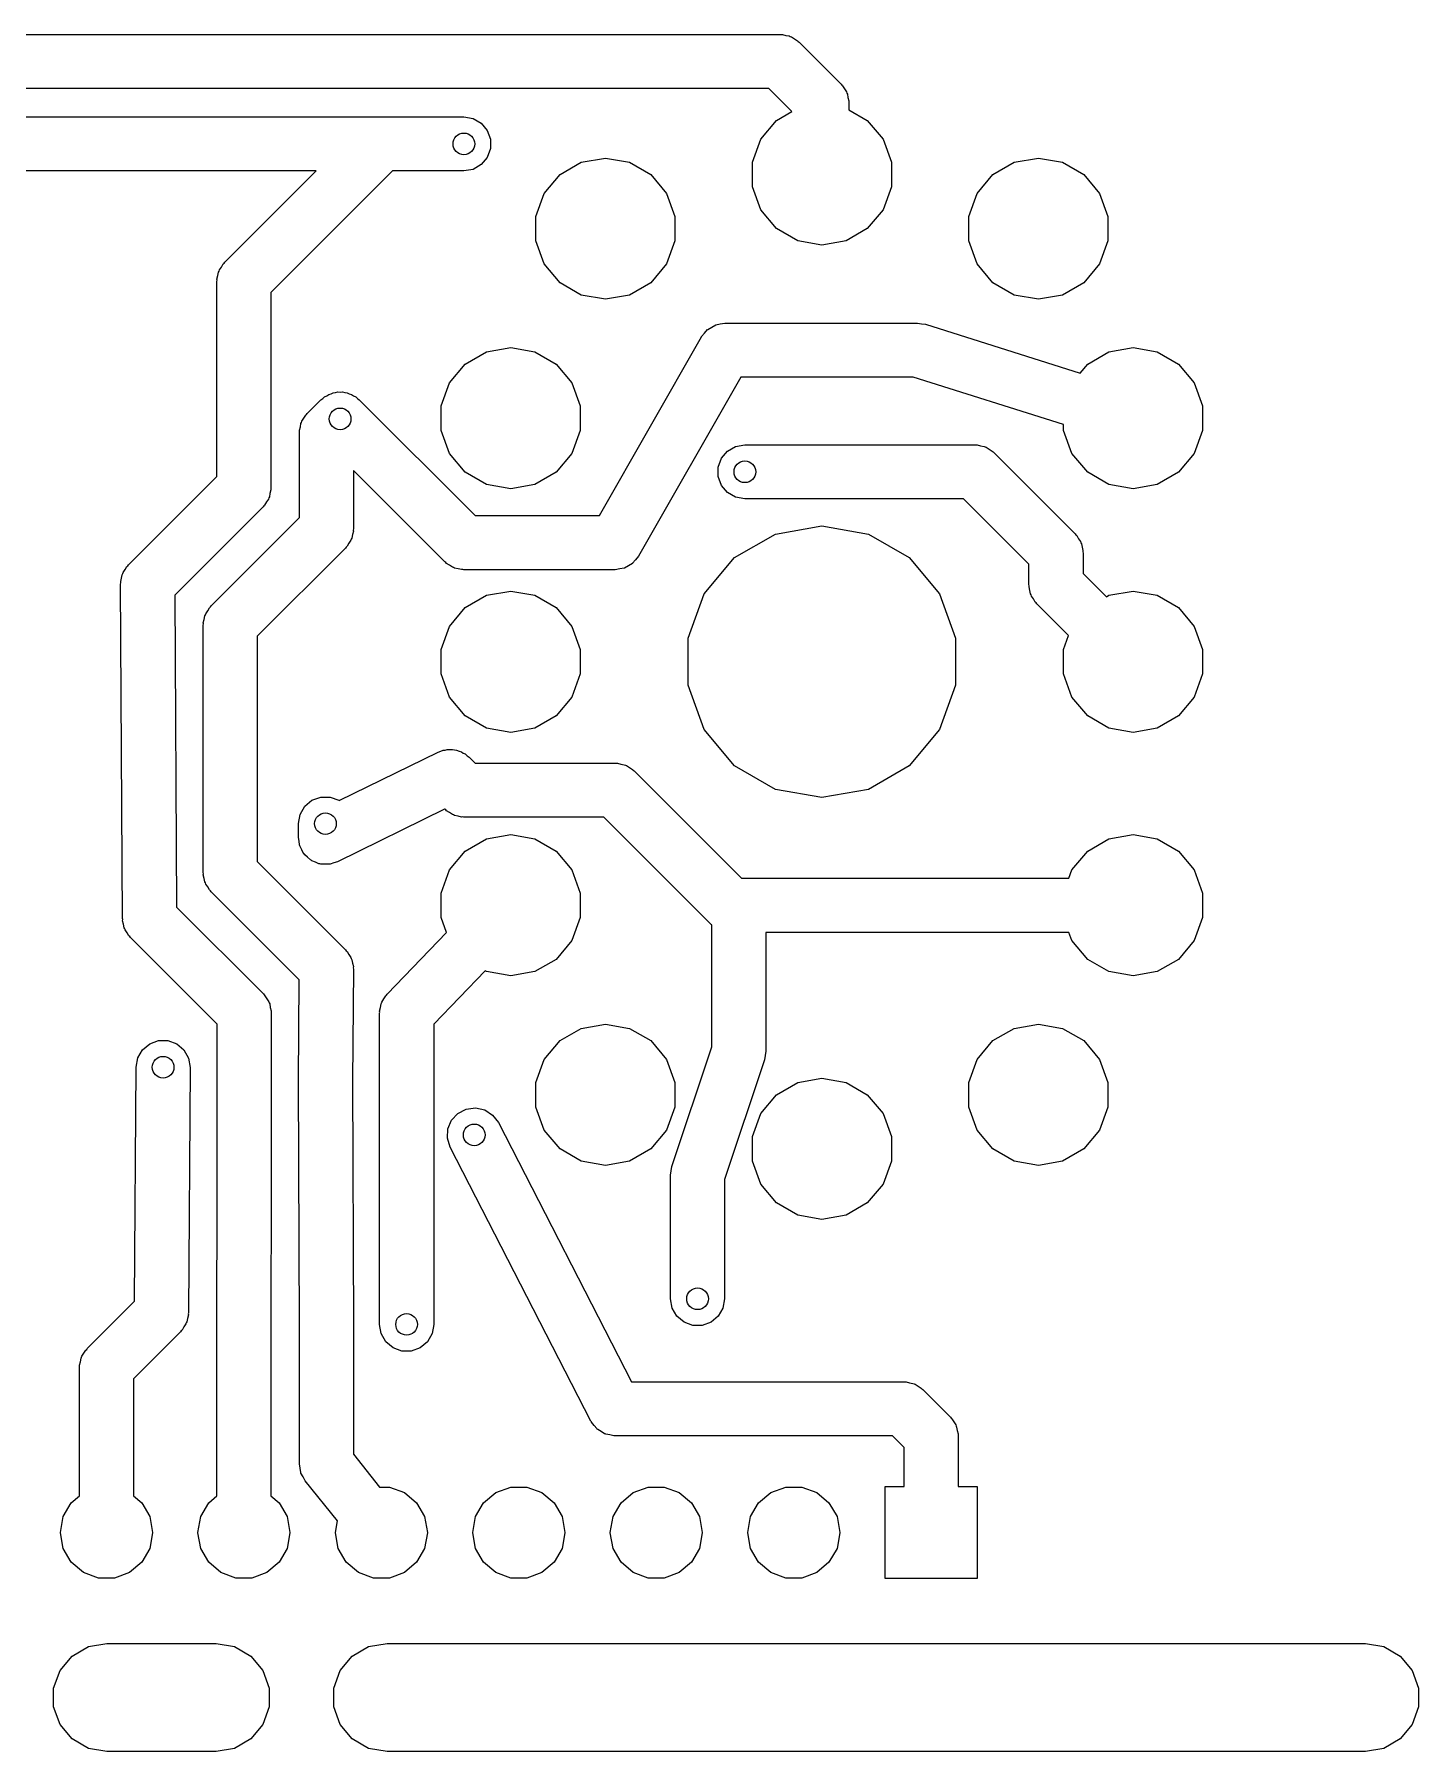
# Model space of a CAD drawing. Extents: x 135.5 to 183.1, y -141.5 to -46.5.
# Drawn here: x 156.45 to 182.03, y -78.26 to -46.54 of the extents above; entities that cross this region are included whole.
import ezdxf

# ---------------------------------------------------------------- set-up
doc = ezdxf.new("R2010")
doc.units = 0
doc.header["$MEASUREMENT"] = 0
doc.layers.add('BLACK', color=7, linetype='CONTINUOUS')

msp = doc.modelspace()

# ---------------------------------------------------------------- linework, layer by layer
at = {"layer": 'Black'}
for p, q in [((147.62, -46.536), (170.226, -46.536)), ((170.226, -46.536), (170.248, -46.5398)), ((170.248, -46.5398), (170.27, -46.5379)), ((170.27, -46.5379), (170.333, -46.5548)), ((170.333, -46.5548), (170.397, -46.5662)), ((170.397, -46.5662), (170.416, -46.5772)), ((170.416, -46.5772), (170.437, -46.5828)), ((170.437, -46.5828), (170.491, -46.6203)), ((170.491, -46.6203), (170.547, -46.653)), ((170.547, -46.653), (170.562, -46.6698)), ((170.562, -46.6698), (170.58, -46.6824)), ((170.58, -46.6824), (171.354, -47.4564)), ((170.019, -47.536), (147.827, -47.536)), ((170.445, -47.9623), (170.019, -47.536)), ((171.354, -47.4564), (171.366, -47.4745)), ((171.366, -47.4745), (171.383, -47.4886)), ((171.383, -47.4886), (171.416, -47.5452)), ((171.416, -47.5452), (171.453, -47.5987)), ((171.453, -47.5987), (171.459, -47.6199)), ((171.459, -47.6199), (171.47, -47.639)), ((171.47, -47.639), (171.481, -47.7033)), ((171.481, -47.7033), (171.498, -47.7664)), ((171.498, -47.7664), (171.496, -47.7883)), ((171.496, -47.7883), (171.5, -47.81)), ((171.5, -47.81), (171.5, -47.9307)), ((154.732, -48.06), (162.86, -48.06)), ((162.86, -48.06), (164.384, -48.06)), ((164.384, -48.06), (164.555, -48.0902)), ((164.555, -48.0902), (164.705, -48.177)), ((164.705, -48.177), (164.817, -48.31)), ((169.87, -48.4735), (170.161, -48.1263)), ((170.161, -48.1263), (170.445, -47.9623)), ((171.5, -47.9307), (171.839, -48.1263)), ((171.839, -48.1263), (172.13, -48.4735)), ((164.817, -48.31), (164.876, -48.4732)), ((164.876, -48.4732), (164.876, -48.6468)), ((169.715, -48.8994), (169.87, -48.4735)), ((172.13, -48.4735), (172.285, -48.8994)), ((164.817, -48.81), (164.705, -48.943)), ((164.876, -48.6468), (164.817, -48.81)), ((166.554, -48.8997), (167, -48.821)), ((167, -48.821), (167.446, -48.8997)), ((174.554, -48.8997), (175, -48.821)), ((175, -48.821), (175.446, -48.8997)), ((161.653, -49.06), (154.939, -49.06)), ((159.966, -50.7464), (161.653, -49.06)), ((163.067, -49.06), (160.82, -51.3071)), ((164.384, -49.06), (163.067, -49.06)), ((164.555, -49.0298), (164.384, -49.06)), ((164.705, -48.943), (164.555, -49.0298)), ((165.87, -49.4735), (166.161, -49.1263)), ((166.161, -49.1263), (166.554, -48.8997)), ((167.446, -48.8997), (167.839, -49.1263)), ((167.839, -49.1263), (168.13, -49.4735)), ((169.715, -49.3526), (169.715, -48.8994)), ((172.285, -48.8994), (172.285, -49.3526)), ((173.87, -49.4735), (174.161, -49.1263)), ((174.161, -49.1263), (174.554, -48.8997)), ((175.446, -48.8997), (175.839, -49.1263)), ((175.839, -49.1263), (176.13, -49.4735)), ((165.715, -49.8994), (165.87, -49.4735)), ((168.13, -49.4735), (168.285, -49.8994)), ((169.87, -49.7785), (169.715, -49.3526)), ((172.285, -49.3526), (172.13, -49.7785)), ((173.715, -49.8994), (173.87, -49.4735)), ((176.13, -49.4735), (176.285, -49.8994)), ((170.161, -50.1257), (169.87, -49.7785)), ((172.13, -49.7785), (171.839, -50.1257)), ((165.715, -50.3526), (165.715, -49.8994)), ((168.285, -49.8994), (168.285, -50.3526)), ((170.554, -50.3523), (170.161, -50.1257)), ((171.839, -50.1257), (171.446, -50.3523)), ((173.715, -50.3526), (173.715, -49.8994)), ((176.285, -49.8994), (176.285, -50.3526)), ((165.87, -50.7785), (165.715, -50.3526)), ((168.285, -50.3526), (168.13, -50.7785)), ((171, -50.431), (170.554, -50.3523)), ((171.446, -50.3523), (171, -50.431)), ((173.87, -50.7785), (173.715, -50.3526)), ((176.285, -50.3526), (176.13, -50.7785)), ((159.954, -50.7645), (159.966, -50.7464)), ((159.82, -51.1), (159.824, -51.0783)), ((159.822, -51.0564), (159.839, -50.9933)), ((159.824, -51.0783), (159.822, -51.0564)), ((159.839, -50.9933), (159.85, -50.929)), ((159.85, -50.929), (159.861, -50.9099)), ((159.861, -50.9099), (159.867, -50.8887)), ((159.867, -50.8887), (159.904, -50.8352)), ((159.904, -50.8352), (159.937, -50.7786)), ((159.937, -50.7786), (159.954, -50.7645)), ((166.161, -51.1257), (165.87, -50.7785)), ((168.13, -50.7785), (167.839, -51.1257)), ((174.161, -51.1257), (173.87, -50.7785)), ((176.13, -50.7785), (175.839, -51.1257)), ((159.82, -54.7029), (159.82, -51.1)), ((160.82, -51.3071), (160.82, -54.91)), ((166.554, -51.3523), (166.161, -51.1257)), ((167, -51.431), (166.554, -51.3523)), ((167.446, -51.3523), (167, -51.431)), ((167.839, -51.1257), (167.446, -51.3523)), ((174.554, -51.3523), (174.161, -51.1257)), ((175, -51.431), (174.554, -51.3523)), ((175.446, -51.3523), (175, -51.431)), ((175.839, -51.1257), (175.446, -51.3523)), ((168.832, -52.0543), (168.887, -51.9884)), ((168.887, -51.9884), (168.888, -51.9878)), ((168.888, -51.9878), (168.889, -51.987)), ((168.889, -51.987), (168.963, -51.9441)), ((168.963, -51.9441), (169.037, -51.9009)), ((169.037, -51.9009), (169.038, -51.9007)), ((169.038, -51.9007), (169.039, -51.9002)), ((169.039, -51.9002), (169.123, -51.8853)), ((169.123, -51.8853), (169.208, -51.87)), ((169.208, -51.87), (169.209, -51.8702)), ((169.209, -51.8702), (169.21, -51.87)), ((169.21, -51.87), (172.766, -51.87)), ((172.766, -51.87), (172.841, -51.8832)), ((172.841, -51.8832), (172.916, -51.8931)), ((172.916, -51.8931), (175.771, -52.7932)), ((164.804, -52.3997), (165.25, -52.321)), ((165.25, -52.321), (165.696, -52.3997)), ((166.888, -55.426), (168.776, -52.1219)), ((168.776, -52.1219), (168.777, -52.1211)), ((168.777, -52.12), (168.832, -52.0543)), ((168.777, -52.1211), (168.777, -52.12)), ((176.304, -52.3997), (176.75, -52.321)), ((176.75, -52.321), (177.196, -52.3997)), ((164.12, -52.9735), (164.411, -52.6263)), ((164.411, -52.6263), (164.804, -52.3997)), ((165.696, -52.3997), (166.089, -52.6263)), ((166.089, -52.6263), (166.38, -52.9735)), ((175.771, -52.7932), (175.911, -52.6263)), ((175.911, -52.6263), (176.304, -52.3997)), ((177.196, -52.3997), (177.589, -52.6263)), ((177.589, -52.6263), (177.88, -52.9735)), ((163.965, -53.3994), (164.12, -52.9735)), ((166.38, -52.9735), (166.535, -53.3994)), ((169.5, -52.87), (167.612, -56.1741)), ((172.689, -52.87), (169.5, -52.87)), ((175.465, -53.7451), (172.689, -52.87)), ((177.88, -52.9735), (178.035, -53.3994)), ((161.49, -53.5404), (161.744, -53.2864)), ((161.744, -53.2864), (161.78, -53.2614)), ((161.78, -53.2614), (161.811, -53.2304)), ((161.811, -53.2304), (161.851, -53.2119)), ((161.851, -53.2119), (161.887, -53.1868)), ((161.887, -53.1868), (161.929, -53.1755)), ((161.929, -53.1755), (161.969, -53.157)), ((161.969, -53.157), (162.012, -53.1532)), ((162.012, -53.1532), (162.054, -53.1419)), ((162.054, -53.1419), (162.098, -53.1457)), ((162.098, -53.1457), (162.142, -53.1419)), ((162.142, -53.1419), (162.184, -53.1532)), ((162.184, -53.1532), (162.227, -53.157)), ((162.227, -53.157), (162.267, -53.1755)), ((162.267, -53.1755), (162.309, -53.1868)), ((162.309, -53.1868), (162.345, -53.2119)), ((162.345, -53.2119), (162.385, -53.2304)), ((162.385, -53.2304), (162.416, -53.2614)), ((162.416, -53.2614), (162.452, -53.2864)), ((162.452, -53.2864), (164.591, -55.426)), ((161.428, -53.6292), (161.461, -53.5726)), ((161.461, -53.5726), (161.478, -53.5585)), ((161.478, -53.5585), (161.49, -53.5404)), ((163.965, -53.8526), (163.965, -53.3994)), ((166.535, -53.3994), (166.535, -53.8526)), ((178.035, -53.3994), (178.035, -53.8526)), ((161.344, -53.894), (161.348, -53.8723)), ((161.344, -55.4649), (161.344, -53.894)), ((161.346, -53.8504), (161.363, -53.7873)), ((161.348, -53.8723), (161.346, -53.8504)), ((161.363, -53.7873), (161.374, -53.723)), ((161.374, -53.723), (161.385, -53.7039)), ((161.385, -53.7039), (161.391, -53.6827)), ((161.391, -53.6827), (161.428, -53.6292)), ((164.12, -54.2785), (163.965, -53.8526)), ((166.535, -53.8526), (166.38, -54.2785)), ((175.465, -53.8526), (175.465, -53.7451)), ((175.62, -54.2785), (175.465, -53.8526)), ((178.035, -53.8526), (177.88, -54.2785)), ((169.143, -54.368), (169.255, -54.235)), ((169.255, -54.235), (169.405, -54.1482)), ((169.405, -54.1482), (169.576, -54.118)), ((169.576, -54.118), (173.826, -54.118)), ((173.826, -54.118), (173.848, -54.1218)), ((173.848, -54.1218), (173.87, -54.1199)), ((173.87, -54.1199), (173.933, -54.1368)), ((173.933, -54.1368), (173.997, -54.1482)), ((173.997, -54.1482), (174.016, -54.1592)), ((174.016, -54.1592), (174.037, -54.1648)), ((174.037, -54.1648), (174.091, -54.2023)), ((174.091, -54.2023), (174.147, -54.235)), ((174.147, -54.235), (174.162, -54.2518)), ((164.411, -54.6257), (164.12, -54.2785)), ((166.38, -54.2785), (166.089, -54.6257)), ((169.084, -54.5312), (169.143, -54.368)), ((169.084, -54.7048), (169.084, -54.5312)), ((174.162, -54.2518), (174.18, -54.2644)), ((174.18, -54.2644), (175.68, -55.7644)), ((175.911, -54.6257), (175.62, -54.2785)), ((177.88, -54.2785), (177.589, -54.6257)), ((158.188, -56.3344), (159.82, -54.7029)), ((164.03, -56.2796), (162.344, -54.5931)), ((162.344, -54.5931), (162.344, -55.672)), ((164.804, -54.8523), (164.411, -54.6257)), ((165.25, -54.931), (164.804, -54.8523)), ((165.696, -54.8523), (165.25, -54.931)), ((166.089, -54.6257), (165.696, -54.8523)), ((169.143, -54.868), (169.084, -54.7048)), ((169.255, -55.001), (169.143, -54.868)), ((176.304, -54.8523), (175.911, -54.6257)), ((176.75, -54.931), (176.304, -54.8523)), ((177.196, -54.8523), (176.75, -54.931)), ((177.589, -54.6257), (177.196, -54.8523)), ((160.736, -55.1748), (160.703, -55.2314)), ((160.773, -55.1213), (160.736, -55.1748)), ((160.779, -55.1001), (160.773, -55.1213)), ((160.79, -55.081), (160.779, -55.1001)), ((160.801, -55.0167), (160.79, -55.081)), ((160.818, -54.9536), (160.801, -55.0167)), ((160.82, -54.91), (160.816, -54.9317)), ((160.816, -54.9317), (160.818, -54.9536)), ((169.405, -55.0878), (169.255, -55.001)), ((169.576, -55.118), (169.405, -55.0878)), ((173.619, -55.118), (169.576, -55.118)), ((174.826, -56.3251), (173.619, -55.118)), ((160.674, -55.2636), (159.043, -56.894)), ((159.712, -57.0964), (161.344, -55.4649)), ((160.686, -55.2455), (160.674, -55.2636)), ((160.703, -55.2314), (160.686, -55.2455)), ((164.591, -55.426), (166.888, -55.426)), ((162.325, -55.7787), (162.314, -55.843)), ((162.342, -55.7156), (162.325, -55.7787)), ((162.344, -55.672), (162.34, -55.6937)), ((162.34, -55.6937), (162.342, -55.7156)), ((169.387, -56.2036), (170.142, -55.7678)), ((170.142, -55.7678), (171, -55.6165)), ((171, -55.6165), (171.858, -55.7678)), ((171.858, -55.7678), (172.613, -56.2036)), ((175.68, -55.7644), (175.692, -55.7825)), ((175.692, -55.7825), (175.709, -55.7966)), ((175.709, -55.7966), (175.742, -55.8532)), ((162.198, -56.0256), (160.566, -57.6571)), ((162.21, -56.0075), (162.198, -56.0256)), ((162.227, -55.9934), (162.21, -56.0075)), ((162.26, -55.9368), (162.227, -55.9934)), ((162.297, -55.8833), (162.26, -55.9368)), ((162.303, -55.8621), (162.297, -55.8833)), ((162.314, -55.843), (162.303, -55.8621)), ((175.742, -55.8532), (175.779, -55.9067)), ((175.779, -55.9067), (175.785, -55.9279)), ((175.785, -55.9279), (175.796, -55.947)), ((175.796, -55.947), (175.807, -56.0113)), ((175.807, -56.0113), (175.824, -56.0744)), ((175.824, -56.0744), (175.822, -56.0963)), ((175.822, -56.0963), (175.826, -56.118)), ((175.826, -56.118), (175.826, -56.4949)), ((158.089, -56.4767), (158.126, -56.4243)), ((158.126, -56.4243), (158.157, -56.3687)), ((158.157, -56.3687), (158.175, -56.3536)), ((158.175, -56.3536), (158.188, -56.3344)), ((164.048, -56.2922), (164.03, -56.2796)), ((164.063, -56.309), (164.048, -56.2922)), ((164.119, -56.3417), (164.063, -56.309)), ((164.173, -56.3792), (164.119, -56.3417)), ((164.194, -56.3848), (164.173, -56.3792)), ((164.213, -56.3958), (164.194, -56.3848)), ((164.277, -56.4072), (164.213, -56.3958)), ((164.34, -56.4241), (164.277, -56.4072)), ((164.362, -56.4222), (164.34, -56.4241)), ((164.384, -56.426), (164.362, -56.4222)), ((167.178, -56.426), (164.384, -56.426)), ((167.179, -56.4258), (167.178, -56.426)), ((167.18, -56.426), (167.179, -56.4258)), ((167.265, -56.4107), (167.18, -56.426)), ((167.349, -56.3958), (167.265, -56.4107)), ((167.35, -56.3953), (167.349, -56.3958)), ((167.351, -56.3951), (167.35, -56.3953)), ((167.425, -56.3519), (167.351, -56.3951)), ((167.499, -56.309), (167.425, -56.3519)), ((167.5, -56.3082), (167.499, -56.309)), ((167.501, -56.3076), (167.5, -56.3082)), ((167.556, -56.2417), (167.501, -56.3076)), ((167.611, -56.176), (167.556, -56.2417)), ((167.612, -56.1741), (167.611, -56.1749)), ((167.611, -56.1749), (167.611, -56.176)), ((168.827, -56.8712), (169.387, -56.2036)), ((172.613, -56.2036), (173.173, -56.8712)), ((174.826, -56.702), (174.826, -56.3251)), ((158.042, -56.6908), (158.046, -56.6677)), ((158.076, -62.8708), (158.042, -56.6908)), ((158.044, -56.6444), (158.06, -56.5826)), ((158.046, -56.6677), (158.044, -56.6444)), ((158.06, -56.5826), (158.071, -56.5196)), ((158.071, -56.5196), (158.083, -56.4993)), ((158.083, -56.4993), (158.089, -56.4767)), ((174.83, -56.7237), (174.826, -56.702)), ((174.828, -56.7456), (174.83, -56.7237)), ((174.845, -56.8087), (174.828, -56.7456)), ((175.826, -56.4949), (176.257, -56.9264)), ((159.043, -56.894), (159.075, -62.6598)), ((159.7, -57.1145), (159.712, -57.0964)), ((164.411, -57.1263), (164.804, -56.8997)), ((164.804, -56.8997), (165.25, -56.821)), ((165.25, -56.821), (165.696, -56.8997)), ((165.696, -56.8997), (166.089, -57.1263)), ((168.529, -57.6902), (168.827, -56.8712)), ((173.173, -56.8712), (173.471, -57.6902)), ((174.856, -56.873), (174.845, -56.8087)), ((174.867, -56.8921), (174.856, -56.873)), ((174.873, -56.9133), (174.867, -56.8921)), ((174.91, -56.9668), (174.873, -56.9133)), ((174.943, -57.0234), (174.91, -56.9668)), ((174.96, -57.0375), (174.943, -57.0234)), ((174.972, -57.0556), (174.96, -57.0375)), ((175.559, -57.6417), (174.972, -57.0556)), ((176.257, -56.9264), (176.304, -56.8997)), ((176.304, -56.8997), (176.75, -56.821)), ((176.75, -56.821), (177.196, -56.8997)), ((177.196, -56.8997), (177.589, -57.1263)), ((159.568, -57.4064), (159.585, -57.3433)), ((159.57, -57.4283), (159.568, -57.4064)), ((159.585, -57.3433), (159.596, -57.279)), ((159.596, -57.279), (159.607, -57.2599)), ((159.607, -57.2599), (159.613, -57.2387)), ((159.613, -57.2387), (159.65, -57.1852)), ((159.65, -57.1852), (159.683, -57.1286)), ((159.683, -57.1286), (159.7, -57.1145)), ((164.12, -57.4735), (164.411, -57.1263)), ((166.089, -57.1263), (166.38, -57.4735)), ((177.589, -57.1263), (177.88, -57.4735)), ((159.566, -57.45), (159.57, -57.4283)), ((159.566, -62.022), (159.566, -57.45)), ((160.566, -57.6571), (160.566, -61.8149)), ((163.965, -57.8994), (164.12, -57.4735)), ((166.38, -57.4735), (166.535, -57.8994)), ((168.529, -58.5618), (168.529, -57.6902)), ((173.471, -57.6902), (173.471, -58.5618)), ((175.465, -57.8994), (175.559, -57.6417)), ((177.88, -57.4735), (178.035, -57.8994)), ((163.965, -58.3526), (163.965, -57.8994)), ((166.535, -57.8994), (166.535, -58.3526)), ((175.465, -58.3526), (175.465, -57.8994)), ((178.035, -57.8994), (178.035, -58.3526)), ((164.12, -58.7785), (163.965, -58.3526)), ((166.535, -58.3526), (166.38, -58.7785)), ((175.62, -58.7785), (175.465, -58.3526)), ((178.035, -58.3526), (177.88, -58.7785)), ((168.827, -59.3808), (168.529, -58.5618)), ((173.471, -58.5618), (173.173, -59.3808)), ((164.411, -59.1257), (164.12, -58.7785)), ((166.38, -58.7785), (166.089, -59.1257)), ((175.911, -59.1257), (175.62, -58.7785)), ((177.88, -58.7785), (177.589, -59.1257)), ((164.804, -59.3523), (164.411, -59.1257)), ((166.089, -59.1257), (165.696, -59.3523)), ((176.304, -59.3523), (175.911, -59.1257)), ((177.589, -59.1257), (177.196, -59.3523)), ((165.25, -59.431), (164.804, -59.3523)), ((165.696, -59.3523), (165.25, -59.431)), ((169.387, -60.0484), (168.827, -59.3808)), ((173.173, -59.3808), (172.613, -60.0484)), ((176.75, -59.431), (176.304, -59.3523)), ((177.196, -59.3523), (176.75, -59.431)), ((162.082, -60.69), (163.91, -59.7949)), ((163.91, -59.7949), (163.957, -59.7815)), ((163.957, -59.7815), (164.001, -59.761)), ((164.001, -59.761), (164.039, -59.7576)), ((164.039, -59.7576), (164.077, -59.7468)), ((164.077, -59.7468), (164.125, -59.7501)), ((164.125, -59.7501), (164.174, -59.7459)), ((164.174, -59.7459), (164.211, -59.756)), ((164.211, -59.756), (164.25, -59.7587)), ((164.25, -59.7587), (164.295, -59.7783)), ((164.295, -59.7783), (164.341, -59.7908)), ((164.341, -59.7908), (164.373, -59.8132)), ((164.373, -59.8132), (164.409, -59.8291)), ((164.409, -59.8291), (164.444, -59.8627)), ((164.444, -59.8627), (164.484, -59.8904)), ((164.484, -59.8904), (164.591, -59.998)), ((164.591, -59.998), (167.178, -59.998)), ((167.178, -59.998), (167.2, -60.0018)), ((167.2, -60.0018), (167.222, -59.9999)), ((167.222, -59.9999), (167.285, -60.0168)), ((167.285, -60.0168), (167.349, -60.0282)), ((167.349, -60.0282), (167.368, -60.0392)), ((167.368, -60.0392), (167.389, -60.0448)), ((167.389, -60.0448), (167.443, -60.0823)), ((167.443, -60.0823), (167.499, -60.115)), ((167.499, -60.115), (167.514, -60.1318)), ((167.514, -60.1318), (167.532, -60.1444)), ((167.532, -60.1444), (169.513, -62.126)), ((170.142, -60.4842), (169.387, -60.0484)), ((172.613, -60.0484), (171.858, -60.4842)), ((171, -60.6355), (170.142, -60.4842)), ((171.858, -60.4842), (171, -60.6355)), ((161.356, -60.947), (161.443, -60.7966)), ((161.443, -60.7966), (161.576, -60.685)), ((161.576, -60.685), (161.739, -60.6256)), ((161.739, -60.6256), (161.913, -60.6256)), ((161.913, -60.6256), (162.076, -60.685)), ((164.029, -60.8501), (162.046, -61.8211)), ((162.076, -60.685), (162.082, -60.69)), ((164.03, -60.8516), (164.029, -60.8501)), ((164.048, -60.8642), (164.03, -60.8516)), ((164.063, -60.881), (164.048, -60.8642)), ((164.119, -60.9137), (164.063, -60.881)), ((164.173, -60.9512), (164.119, -60.9137)), ((161.326, -61.118), (161.356, -60.947)), ((161.326, -61.372), (161.326, -61.118)), ((164.194, -60.9568), (164.173, -60.9512)), ((164.213, -60.9678), (164.194, -60.9568)), ((164.277, -60.9792), (164.213, -60.9678)), ((164.34, -60.9961), (164.277, -60.9792)), ((164.362, -60.9942), (164.34, -60.9961)), ((164.384, -60.998), (164.362, -60.9942)), ((166.971, -60.998), (164.384, -60.998)), ((168.952, -62.9796), (166.971, -60.998)), ((161.338, -61.4409), (161.326, -61.372)), ((161.346, -61.5105), (161.338, -61.4409)), ((161.353, -61.526), (161.346, -61.5105)), ((161.356, -61.543), (161.353, -61.526)), ((161.391, -61.6036), (161.356, -61.543)), ((164.411, -61.6263), (164.804, -61.3997)), ((164.804, -61.3997), (165.25, -61.321)), ((165.25, -61.321), (165.696, -61.3997)), ((165.696, -61.3997), (166.089, -61.6263)), ((175.911, -61.6263), (176.304, -61.3997)), ((176.304, -61.3997), (176.75, -61.321)), ((176.75, -61.321), (177.196, -61.3997)), ((177.196, -61.3997), (177.589, -61.6263)), ((160.566, -61.8149), (162.198, -63.4464)), ((161.422, -61.6665), (161.391, -61.6036)), ((161.434, -61.6785), (161.422, -61.6665)), ((161.443, -61.6934), (161.434, -61.6785)), ((161.497, -61.7384), (161.443, -61.6934)), ((161.547, -61.7869), (161.497, -61.7384)), ((161.563, -61.7939), (161.547, -61.7869)), ((161.576, -61.805), (161.563, -61.7939)), ((161.642, -61.829), (161.576, -61.805)), ((161.706, -61.8573), (161.642, -61.829)), ((161.723, -61.8585), (161.706, -61.8573)), ((161.739, -61.8644), (161.723, -61.8585)), ((161.809, -61.8644), (161.739, -61.8644)), ((161.879, -61.8692), (161.809, -61.8644)), ((161.896, -61.8644), (161.879, -61.8692)), ((161.913, -61.8644), (161.896, -61.8644)), ((161.979, -61.8405), (161.913, -61.8644)), ((162.046, -61.8211), (161.979, -61.8405)), ((164.12, -61.9735), (164.411, -61.6263)), ((166.089, -61.6263), (166.38, -61.9735)), ((175.62, -61.9735), (175.911, -61.6263)), ((177.589, -61.6263), (177.88, -61.9735)), ((159.57, -62.0437), (159.566, -62.022)), ((159.568, -62.0656), (159.57, -62.0437)), ((159.585, -62.1287), (159.568, -62.0656)), ((159.596, -62.193), (159.585, -62.1287)), ((163.965, -62.3994), (164.12, -61.9735)), ((166.38, -61.9735), (166.535, -62.3994)), ((169.513, -62.126), (175.564, -62.126)), ((175.564, -62.126), (175.62, -61.9735)), ((177.88, -61.9735), (178.035, -62.3994)), ((159.607, -62.2121), (159.596, -62.193)), ((159.613, -62.2333), (159.607, -62.2121)), ((159.65, -62.2868), (159.613, -62.2333)), ((159.683, -62.3434), (159.65, -62.2868)), ((159.7, -62.3575), (159.683, -62.3434)), ((159.712, -62.3756), (159.7, -62.3575)), ((161.342, -64.0053), (159.712, -62.3756)), ((163.965, -62.8526), (163.965, -62.3994)), ((166.535, -62.3994), (166.535, -62.8526)), ((178.035, -62.3994), (178.035, -62.8526)), ((159.075, -62.6598), (160.68, -64.2644)), ((158.08, -62.891), (158.076, -62.8708)), ((158.078, -62.9116), (158.08, -62.891)), ((158.095, -62.976), (158.078, -62.9116)), ((158.107, -63.0416), (158.095, -62.976)), ((158.118, -63.0594), (158.107, -63.0416)), ((158.123, -63.0793), (158.118, -63.0594)), ((158.161, -63.1339), (158.123, -63.0793)), ((158.195, -63.1915), (158.161, -63.1339)), ((162.966, -64.2706), (164.066, -63.1317)), ((164.066, -63.1317), (163.965, -62.8526)), ((166.535, -62.8526), (166.38, -63.2785)), ((168.964, -62.9876), (168.952, -62.9796)), ((168.964, -65.2429), (168.964, -62.9876)), ((175.564, -63.126), (169.964, -63.126)), ((169.964, -63.126), (169.964, -65.324)), ((175.62, -63.2785), (175.564, -63.126)), ((178.035, -62.8526), (177.88, -63.2785)), ((158.211, -63.2047), (158.195, -63.1915)), ((158.222, -63.2216), (158.211, -63.2047)), ((159.826, -64.825), (158.222, -63.2216)), ((162.198, -63.4464), (162.211, -63.4663)), ((166.38, -63.2785), (166.089, -63.6257)), ((175.911, -63.6257), (175.62, -63.2785)), ((177.88, -63.2785), (177.589, -63.6257)), ((162.211, -63.4663), (162.23, -63.482)), ((162.23, -63.482), (162.261, -63.5369)), ((162.261, -63.5369), (162.297, -63.5887)), ((162.297, -63.5887), (162.303, -63.612)), ((162.303, -63.612), (162.315, -63.6331)), ((162.315, -63.6331), (162.326, -63.6954)), ((162.326, -63.6954), (162.342, -63.7564)), ((162.342, -63.7564), (162.34, -63.7805)), ((166.089, -63.6257), (165.696, -63.8523)), ((176.304, -63.8523), (175.911, -63.6257)), ((177.589, -63.6257), (177.196, -63.8523)), ((161.326, -65.8636), (161.342, -64.0053)), ((162.344, -63.8044), (162.326, -65.8692)), ((162.34, -63.7805), (162.344, -63.8044)), ((164.776, -63.8364), (163.826, -64.82)), ((164.804, -63.8523), (164.776, -63.8364)), ((165.25, -63.931), (164.804, -63.8523)), ((165.696, -63.8523), (165.25, -63.931)), ((176.75, -63.931), (176.304, -63.8523)), ((177.196, -63.8523), (176.75, -63.931)), ((160.68, -64.2644), (160.692, -64.2826)), ((160.692, -64.2826), (160.709, -64.2968)), ((160.709, -64.2968), (160.742, -64.3533)), ((160.742, -64.3533), (160.779, -64.4067)), ((162.869, -64.4146), (162.908, -64.3569)), ((162.908, -64.3569), (162.943, -64.2966)), ((162.943, -64.2966), (162.956, -64.2853)), ((162.956, -64.2853), (162.966, -64.2706)), ((160.779, -64.4067), (160.785, -64.4281)), ((160.785, -64.4281), (160.796, -64.4473)), ((160.796, -64.4473), (160.807, -64.5115)), ((160.807, -64.5115), (160.824, -64.5744)), ((160.826, -64.6183), (160.82, -73.5379)), ((160.824, -64.5744), (160.822, -64.5965)), ((160.822, -64.5965), (160.826, -64.6183)), ((162.826, -64.618), (162.829, -64.6006)), ((162.826, -67.868), (162.826, -64.618)), ((162.827, -64.5831), (162.844, -64.5155)), ((162.829, -64.6006), (162.827, -64.5831)), ((162.844, -64.5155), (162.856, -64.447)), ((162.856, -64.447), (162.865, -64.4317)), ((162.865, -64.4317), (162.869, -64.4146)), ((159.82, -73.5372), (159.826, -64.825)), ((163.826, -64.82), (163.826, -67.868)), ((166.161, -65.1263), (166.554, -64.8997)), ((166.554, -64.8997), (167, -64.821)), ((167, -64.821), (167.446, -64.8997)), ((167.446, -64.8997), (167.839, -65.1263)), ((174.161, -65.1263), (174.554, -64.8997)), ((174.554, -64.8997), (175, -64.821)), ((175, -64.821), (175.446, -64.8997)), ((175.446, -64.8997), (175.839, -65.1263)), ((158.357, -65.4439), (158.445, -65.2941)), ((158.445, -65.2941), (158.579, -65.1833)), ((158.579, -65.1833), (158.742, -65.125)), ((158.742, -65.125), (158.916, -65.1262)), ((158.916, -65.1262), (159.079, -65.1867)), ((159.079, -65.1867), (159.211, -65.2991)), ((159.211, -65.2991), (159.297, -65.4501)), ((165.87, -65.4735), (166.161, -65.1263)), ((167.839, -65.1263), (168.13, -65.4735)), ((168.228, -67.4519), (168.964, -65.2429)), ((169.964, -65.324), (169.95, -65.4029)), ((173.87, -65.4735), (174.161, -65.1263)), ((175.839, -65.1263), (176.13, -65.4735)), ((158.297, -69.9415), (158.326, -65.6147)), ((158.326, -65.6147), (158.357, -65.4439)), ((159.326, -65.6213), (159.296, -70.1533)), ((159.297, -65.4501), (159.326, -65.6213)), ((165.715, -65.8994), (165.87, -65.4735)), ((168.13, -65.4735), (168.285, -65.8994)), ((169.938, -65.4821), (169.202, -67.6911)), ((169.95, -65.4029), (169.938, -65.4821)), ((173.715, -65.8994), (173.87, -65.4735)), ((176.13, -65.4735), (176.285, -65.8994)), ((161.327, -65.8668), (161.326, -65.8636)), ((161.326, -65.87), (161.327, -65.8668)), ((161.344, -70.405), (161.326, -65.87)), ((162.326, -65.8692), (162.344, -70.402)), ((165.715, -66.3526), (165.715, -65.8994)), ((168.285, -65.8994), (168.285, -66.3526)), ((170.161, -66.1263), (170.554, -65.8997)), ((170.554, -65.8997), (171, -65.821)), ((171, -65.821), (171.446, -65.8997)), ((171.446, -65.8997), (171.839, -66.1263)), ((173.715, -66.3526), (173.715, -65.8994)), ((176.285, -65.8994), (176.285, -66.3526)), ((169.87, -66.4735), (170.161, -66.1263)), ((171.839, -66.1263), (172.13, -66.4735)), ((164.088, -66.7573), (164.156, -66.5972)), ((164.156, -66.5972), (164.274, -66.4698)), ((164.274, -66.4698), (164.428, -66.3904)), ((164.428, -66.3904), (164.6, -66.3686)), ((164.6, -66.3686), (164.77, -66.407)), ((164.77, -66.407), (164.916, -66.5011)), ((164.916, -66.5011), (165.021, -66.6393)), ((165.87, -66.7785), (165.715, -66.3526)), ((168.285, -66.3526), (168.13, -66.7785)), ((169.715, -66.8994), (169.87, -66.4735)), ((172.13, -66.4735), (172.285, -66.8994)), ((173.87, -66.7785), (173.715, -66.3526)), ((176.285, -66.3526), (176.13, -66.7785)), ((164.08, -66.9308), (164.088, -66.7573)), ((164.131, -67.0967), (164.08, -66.9308)), ((165.021, -66.6393), (167.483, -71.428)), ((166.161, -67.1257), (165.87, -66.7785)), ((168.13, -66.7785), (167.839, -67.1257)), ((169.715, -67.3526), (169.715, -66.8994)), ((172.285, -66.8994), (172.285, -67.3526)), ((174.161, -67.1257), (173.87, -66.7785)), ((176.13, -66.7785), (175.839, -67.1257)), ((166.733, -72.1567), (164.131, -67.0967)), ((166.554, -67.3523), (166.161, -67.1257)), ((167.839, -67.1257), (167.446, -67.3523)), ((174.554, -67.3523), (174.161, -67.1257)), ((175.839, -67.1257), (175.446, -67.3523)), ((167, -67.431), (166.554, -67.3523)), ((167.446, -67.3523), (167, -67.431)), ((168.202, -67.61), (168.216, -67.5311)), ((168.216, -67.5311), (168.228, -67.4519)), ((169.87, -67.7785), (169.715, -67.3526)), ((172.285, -67.3526), (172.13, -67.7785)), ((175, -67.431), (174.554, -67.3523)), ((175.446, -67.3523), (175, -67.431)), ((162.826, -70.368), (162.826, -67.868)), ((163.826, -67.868), (163.826, -70.368)), ((168.202, -69.896), (168.202, -67.61)), ((169.202, -67.6911), (169.202, -69.896)), ((170.161, -68.1257), (169.87, -67.7785)), ((172.13, -67.7785), (171.839, -68.1257)), ((170.554, -68.3523), (170.161, -68.1257)), ((171.839, -68.1257), (171.446, -68.3523)), ((171, -68.431), (170.554, -68.3523)), ((171.446, -68.3523), (171, -68.431)), ((157.426, -70.8124), (158.297, -69.9415)), ((168.232, -70.067), (168.202, -69.896)), ((168.319, -70.2174), (168.232, -70.067)), ((169.172, -70.067), (169.085, -70.2174)), ((169.202, -69.896), (169.172, -70.067)), ((159.211, -70.4162), (159.177, -70.4739)), ((159.249, -70.3613), (159.211, -70.4162)), ((159.254, -70.3417), (159.249, -70.3613)), ((159.265, -70.3241), (159.254, -70.3417)), ((159.277, -70.2583), (159.265, -70.3241)), ((159.294, -70.1936), (159.277, -70.2583)), ((159.296, -70.1533), (159.292, -70.1733)), ((159.292, -70.1733), (159.294, -70.1936)), ((161.344, -72.944), (161.344, -70.405)), ((162.344, -70.402), (162.344, -70.403)), ((162.344, -70.403), (162.344, -70.404)), ((162.344, -70.404), (162.344, -72.7686)), ((162.856, -70.539), (162.826, -70.368)), ((163.826, -70.368), (163.796, -70.539)), ((168.452, -70.329), (168.319, -70.2174)), ((168.615, -70.3884), (168.452, -70.329)), ((168.789, -70.3884), (168.615, -70.3884)), ((168.952, -70.329), (168.789, -70.3884)), ((169.085, -70.2174), (168.952, -70.329)), ((159.15, -70.5036), (158.28, -71.3731)), ((159.161, -70.4869), (159.15, -70.5036)), ((159.177, -70.4739), (159.161, -70.4869)), ((162.943, -70.6894), (162.856, -70.539)), ((163.076, -70.801), (162.943, -70.6894)), ((163.709, -70.6894), (163.576, -70.801)), ((163.796, -70.539), (163.709, -70.6894)), ((157.282, -71.1224), (157.299, -71.0593)), ((157.299, -71.0593), (157.31, -70.995)), ((157.31, -70.995), (157.321, -70.9759)), ((157.321, -70.9759), (157.327, -70.9547)), ((157.327, -70.9547), (157.364, -70.9012)), ((157.364, -70.9012), (157.397, -70.8446)), ((157.397, -70.8446), (157.414, -70.8305)), ((157.414, -70.8305), (157.426, -70.8124)), ((163.239, -70.8604), (163.076, -70.801)), ((163.413, -70.8604), (163.239, -70.8604)), ((163.576, -70.801), (163.413, -70.8604)), ((157.28, -71.166), (157.284, -71.1443)), ((157.28, -73.5376), (157.28, -71.166)), ((157.284, -71.1443), (157.282, -71.1224)), ((158.28, -71.3731), (158.28, -73.5376)), ((167.483, -71.428), (172.512, -71.428)), ((172.512, -71.428), (172.534, -71.4318)), ((172.534, -71.4318), (172.556, -71.4299)), ((172.556, -71.4299), (172.619, -71.4468)), ((172.619, -71.4468), (172.683, -71.4582)), ((172.683, -71.4582), (172.702, -71.4692)), ((172.702, -71.4692), (172.723, -71.4748)), ((172.723, -71.4748), (172.777, -71.5123)), ((172.777, -71.5123), (172.833, -71.545)), ((172.833, -71.545), (172.848, -71.5618)), ((172.848, -71.5618), (172.866, -71.5744)), ((172.866, -71.5744), (173.374, -72.0824)), ((166.741, -72.1664), (166.733, -72.1567)), ((166.745, -72.178), (166.741, -72.1664)), ((166.793, -72.2353), (166.745, -72.178)), ((166.838, -72.2949), (166.793, -72.2353)), ((166.849, -72.3016), (166.838, -72.2949)), ((166.857, -72.311), (166.849, -72.3016)), ((166.921, -72.3484), (166.857, -72.311)), ((173.374, -72.0824), (173.386, -72.1005)), ((173.386, -72.1005), (173.403, -72.1146)), ((173.403, -72.1146), (173.436, -72.1712)), ((173.436, -72.1712), (173.473, -72.2247)), ((173.473, -72.2247), (173.479, -72.2459)), ((173.479, -72.2459), (173.49, -72.265)), ((173.49, -72.265), (173.501, -72.3293)), ((173.501, -72.3293), (173.518, -72.3924)), ((166.984, -72.389), (166.921, -72.3484)), ((166.996, -72.3917), (166.984, -72.389)), ((167.007, -72.3978), (166.996, -72.3917)), ((167.081, -72.4108), (167.007, -72.3978)), ((167.154, -72.4274), (167.081, -72.4108)), ((167.166, -72.4259), (167.154, -72.4274)), ((167.178, -72.428), (167.166, -72.4259)), ((172.305, -72.428), (167.178, -72.428)), ((172.52, -72.6431), (172.305, -72.428)), ((172.52, -73.364), (172.52, -72.6431)), ((173.518, -72.3924), (173.516, -72.4143)), ((173.516, -72.4143), (173.52, -72.436)), ((173.52, -72.436), (173.52, -73.364)), ((161.358, -73.0238), (161.344, -72.944)), ((162.344, -72.7686), (162.828, -73.3737)), ((161.37, -73.104), (161.358, -73.0238)), ((161.373, -73.1092), (161.37, -73.104)), ((161.374, -73.115), (161.373, -73.1092)), ((161.415, -73.1852), (161.374, -73.115)), ((161.454, -73.2563), (161.415, -73.1852)), ((162.047, -73.9986), (161.454, -73.2563)), ((157.129, -73.6644), (157.28, -73.5376)), ((158.28, -73.5376), (158.431, -73.6644)), ((159.669, -73.6644), (159.82, -73.5372)), ((160.82, -73.5379), (160.971, -73.6644)), ((162.828, -73.3737), (163.008, -73.3737)), ((163.008, -73.3737), (163.285, -73.4746)), ((163.285, -73.4746), (163.511, -73.6644)), ((164.749, -73.6644), (164.975, -73.4746)), ((164.975, -73.4746), (165.252, -73.3737)), ((165.252, -73.3737), (165.548, -73.3737)), ((165.548, -73.3737), (165.825, -73.4746)), ((165.825, -73.4746), (166.051, -73.6644)), ((167.289, -73.6644), (167.515, -73.4746)), ((167.515, -73.4746), (167.792, -73.3737)), ((167.792, -73.3737), (168.088, -73.3737)), ((168.088, -73.3737), (168.365, -73.4746)), ((168.365, -73.4746), (168.591, -73.6644)), ((169.829, -73.6644), (170.055, -73.4746)), ((170.055, -73.4746), (170.332, -73.3737)), ((170.332, -73.3737), (170.628, -73.3737)), ((170.628, -73.3737), (170.905, -73.4746)), ((170.905, -73.4746), (171.131, -73.6644)), ((172.17, -75.064), (172.17, -73.364)), ((172.17, -73.364), (172.52, -73.364)), ((173.52, -73.364), (173.87, -73.364)), ((173.87, -73.364), (173.87, -75.064)), ((156.93, -74.2108), (156.981, -73.92)), ((156.981, -73.92), (157.129, -73.6644)), ((158.431, -73.6644), (158.579, -73.92)), ((158.579, -73.92), (158.63, -74.2108)), ((159.47, -74.2108), (159.521, -73.92)), ((159.521, -73.92), (159.669, -73.6644)), ((160.971, -73.6644), (161.119, -73.92)), ((161.119, -73.92), (161.17, -74.2108)), ((163.511, -73.6644), (163.659, -73.92)), ((163.659, -73.92), (163.71, -74.2108)), ((164.55, -74.2108), (164.601, -73.92)), ((164.601, -73.92), (164.749, -73.6644)), ((166.051, -73.6644), (166.199, -73.92)), ((166.199, -73.92), (166.25, -74.2108)), ((167.09, -74.2108), (167.141, -73.92)), ((167.141, -73.92), (167.289, -73.6644)), ((168.591, -73.6644), (168.739, -73.92)), ((168.739, -73.92), (168.79, -74.2108)), ((169.63, -74.2108), (169.681, -73.92)), ((169.681, -73.92), (169.829, -73.6644)), ((171.131, -73.6644), (171.279, -73.92)), ((171.279, -73.92), (171.33, -74.2108)), ((156.93, -74.2172), (156.93, -74.2108)), ((156.981, -74.508), (156.93, -74.2172)), ((158.63, -74.2172), (158.579, -74.508)), ((158.63, -74.2108), (158.63, -74.2172)), ((159.47, -74.2172), (159.47, -74.2108)), ((159.521, -74.508), (159.47, -74.2172)), ((161.17, -74.2172), (161.119, -74.508)), ((161.17, -74.2108), (161.17, -74.2172)), ((162.01, -74.2108), (162.047, -73.9986)), ((162.01, -74.2172), (162.01, -74.2108)), ((162.061, -74.508), (162.01, -74.2172)), ((163.71, -74.2172), (163.659, -74.508)), ((163.71, -74.2108), (163.71, -74.2172)), ((164.55, -74.2172), (164.55, -74.2108)), ((164.601, -74.508), (164.55, -74.2172)), ((166.25, -74.2172), (166.199, -74.508)), ((166.25, -74.2108), (166.25, -74.2172)), ((167.09, -74.2172), (167.09, -74.2108)), ((167.141, -74.508), (167.09, -74.2172)), ((168.79, -74.2172), (168.739, -74.508)), ((168.79, -74.2108), (168.79, -74.2172)), ((169.63, -74.2172), (169.63, -74.2108)), ((169.681, -74.508), (169.63, -74.2172)), ((171.33, -74.2172), (171.279, -74.508)), ((171.33, -74.2108), (171.33, -74.2172)), ((157.129, -74.7636), (156.981, -74.508)), ((158.579, -74.508), (158.431, -74.7636)), ((159.669, -74.7636), (159.521, -74.508)), ((161.119, -74.508), (160.971, -74.7636)), ((162.209, -74.7636), (162.061, -74.508)), ((163.659, -74.508), (163.511, -74.7636)), ((164.749, -74.7636), (164.601, -74.508)), ((166.199, -74.508), (166.051, -74.7636)), ((167.289, -74.7636), (167.141, -74.508)), ((168.739, -74.508), (168.591, -74.7636)), ((169.829, -74.7636), (169.681, -74.508)), ((171.279, -74.508), (171.131, -74.7636)), ((157.355, -74.9534), (157.129, -74.7636)), ((158.431, -74.7636), (158.205, -74.9534)), ((159.895, -74.9534), (159.669, -74.7636)), ((160.971, -74.7636), (160.745, -74.9534)), ((162.435, -74.9534), (162.209, -74.7636)), ((163.511, -74.7636), (163.285, -74.9534)), ((164.975, -74.9534), (164.749, -74.7636)), ((166.051, -74.7636), (165.825, -74.9534)), ((167.515, -74.9534), (167.289, -74.7636)), ((168.591, -74.7636), (168.365, -74.9534)), ((170.055, -74.9534), (169.829, -74.7636)), ((171.131, -74.7636), (170.905, -74.9534)), ((157.632, -75.0543), (157.355, -74.9534)), ((157.928, -75.0543), (157.632, -75.0543)), ((158.205, -74.9534), (157.928, -75.0543)), ((160.172, -75.0543), (159.895, -74.9534)), ((160.468, -75.0543), (160.172, -75.0543)), ((160.745, -74.9534), (160.468, -75.0543)), ((162.712, -75.0543), (162.435, -74.9534)), ((163.008, -75.0543), (162.712, -75.0543)), ((163.285, -74.9534), (163.008, -75.0543)), ((165.252, -75.0543), (164.975, -74.9534)), ((165.548, -75.0543), (165.252, -75.0543)), ((165.825, -74.9534), (165.548, -75.0543)), ((167.792, -75.0543), (167.515, -74.9534)), ((168.088, -75.0543), (167.792, -75.0543)), ((168.365, -74.9534), (168.088, -75.0543)), ((170.332, -75.0543), (170.055, -74.9534)), ((170.628, -75.0543), (170.332, -75.0543)), ((170.905, -74.9534), (170.628, -75.0543)), ((173.87, -75.064), (172.17, -75.064)), ((157.146, -76.496), (157.446, -76.3223)), ((157.446, -76.3223), (157.788, -76.262)), ((157.788, -76.262), (159.804, -76.262)), ((159.804, -76.262), (160.146, -76.3223)), ((160.146, -76.3223), (160.446, -76.496)), ((162.323, -76.496), (162.624, -76.3223)), ((162.624, -76.3223), (162.966, -76.262)), ((162.966, -76.262), (181.042, -76.262)), ((181.042, -76.262), (181.384, -76.3223)), ((181.384, -76.3223), (181.685, -76.496)), ((156.804, -77.0884), (156.922, -76.762)), ((156.922, -76.762), (157.146, -76.496)), ((160.446, -76.496), (160.67, -76.762)), ((160.67, -76.762), (160.788, -77.0884)), ((161.981, -77.0884), (162.1, -76.762)), ((162.1, -76.762), (162.323, -76.496)), ((181.685, -76.496), (181.908, -76.762)), ((181.908, -76.762), (182.027, -77.0884)), ((156.804, -77.4356), (156.804, -77.0884)), ((160.788, -77.0884), (160.788, -77.4356)), ((161.981, -77.4356), (161.981, -77.0884)), ((182.027, -77.0884), (182.027, -77.4356)), ((156.922, -77.762), (156.804, -77.4356)), ((160.788, -77.4356), (160.67, -77.762)), ((162.1, -77.762), (161.981, -77.4356)), ((182.027, -77.4356), (181.908, -77.762)), ((157.146, -78.028), (156.922, -77.762)), ((157.446, -78.2017), (157.146, -78.028)), ((160.446, -78.028), (160.146, -78.2017)), ((160.67, -77.762), (160.446, -78.028)), ((162.323, -78.028), (162.1, -77.762)), ((162.624, -78.2017), (162.323, -78.028)), ((181.685, -78.028), (181.384, -78.2017)), ((181.908, -77.762), (181.685, -78.028)), ((157.788, -78.262), (157.446, -78.2017)), ((159.804, -78.262), (157.788, -78.262)), ((160.146, -78.2017), (159.804, -78.262)), ((162.966, -78.262), (162.624, -78.2017)), ((181.042, -78.262), (162.966, -78.262)), ((181.384, -78.2017), (181.042, -78.262))]:
    msp.add_line(p, q, dxfattribs=at)
for centre in [(164.384, -48.56), (162.098, -53.64), (169.576, -54.618), (161.826, -61.118), (158.826, -65.618), (164.576, -66.868), (168.702, -69.896), (163.326, -70.368)]:
    msp.add_circle(centre, 0.2, dxfattribs=at)

doc.saveas('drawing.dxf')
